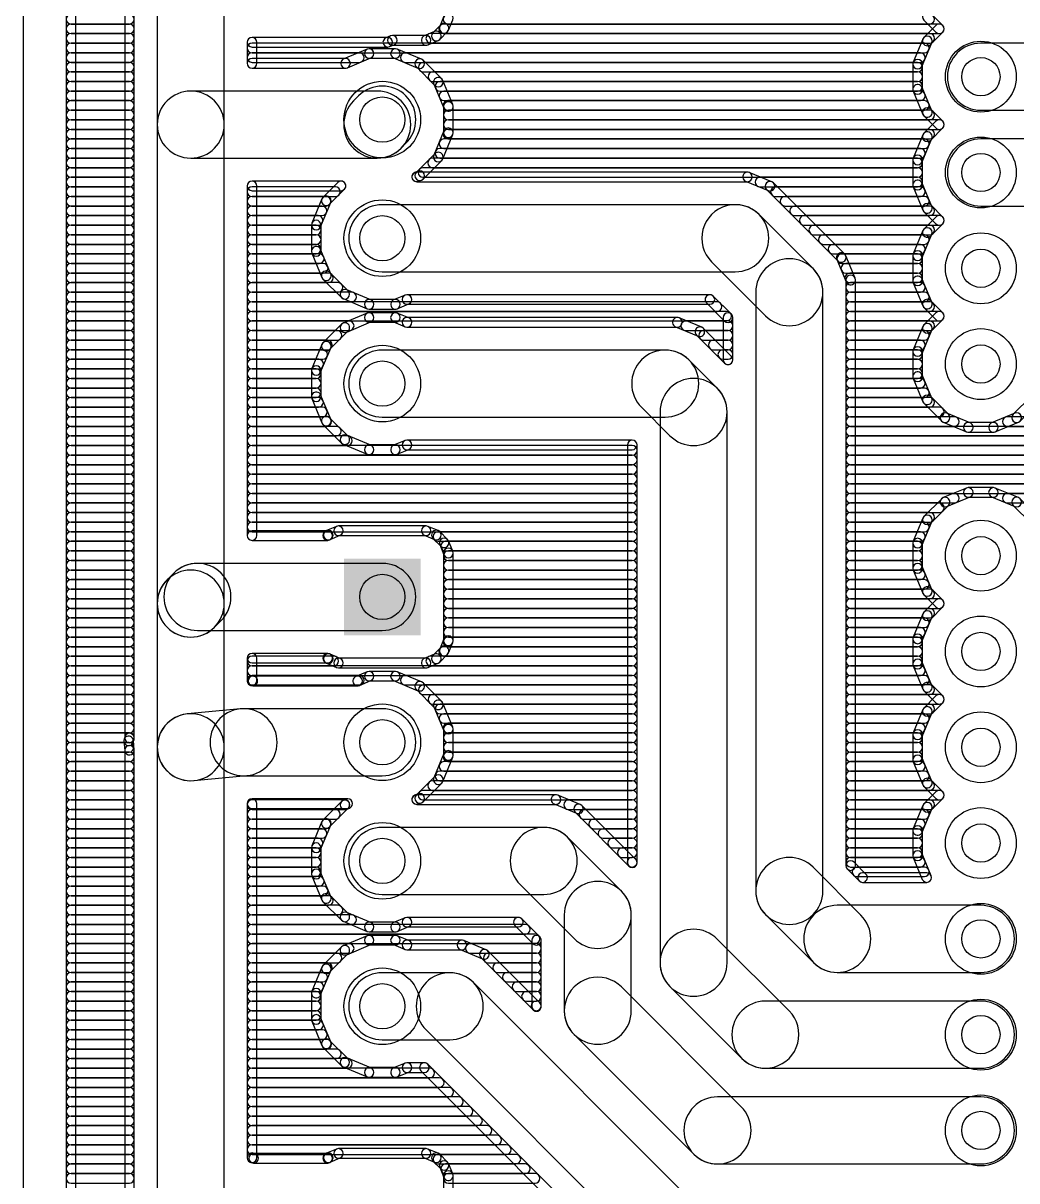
# Model space of a CAD drawing. Extents: x 5 to 83, y -5 to 101.
# Drawn here: x 5.08 to 31.43, y 46.92 to 77.62 of the extents above; entities that cross this region are included whole.
import ezdxf

# ---------------------------------------------------------------- set-up
doc = ezdxf.new("R2010")
doc.units = 0
for name, color, linetype in [('16', 175, 'CONTINUOUS'), ('17', 82, 'CONTINUOUS'), ('20', 30, 'CONTINUOUS'), ('44', 253, 'CONTINUOUS')]:
    doc.layers.add(name, color=color, linetype=linetype)

# ---------------------------------------------------------------- blocks, each defined once
blk = doc.blocks.new('ROUNDP')
blk.add_circle((0, 0), 0.5)
blk = doc.blocks.new('SQUAREP')
blk.add_solid([(-0.5, -0.5), (0.5, -0.5), (-0.5, 0.5), (0.5, 0.5)])

msp = doc.modelspace()

# ---------------------------------------------------------------- linework, layer by layer
at = {"layer": '16'}
for points in [[(6.477, -3.937), (6.477, 99.492, 1), (6.223, 99.492), (6.223, -3.937, 1)], [(7.7724, 94.3034), (7.7724, 58.6646, 1), (8.0264, 58.6646), (8.0264, 94.3034, 1)], [(10.414, 74.93), (10.414, 78.74, 1), (8.636, 78.74), (8.636, 74.93, 1)], [(6.35, 77.597), (7.8994, 77.597, 1), (7.8994, 77.851), (6.35, 77.851, 1)], [(16.3628, 77.4359), (16.4749, 77.7067, 1), (16.2403, 77.8039), (16.1281, 77.5331, 1)], [(16.3446, 77.597), (29.1252, 77.597, 1), (29.1252, 77.851), (16.3446, 77.851, 1)], [(28.969, 77.7006), (29.2894, 77.3802, 1), (29.469, 77.5598), (29.1486, 77.8802, 1)], [(6.35, 77.343), (7.8994, 77.343, 1), (7.8994, 77.597), (6.35, 77.597, 1)], [(15.8161, 77.0479), (16.0869, 77.16, 1), (15.9896, 77.3947), (15.7189, 77.2825, 1)], [(16.1281, 77.1875), (16.3353, 77.3947, 1), (16.1557, 77.5743), (15.9484, 77.3671, 1)], [(16.2309, 77.343), (29.3792, 77.343, 1), (29.3792, 77.597), (16.2309, 77.597, 1)], [(29.2894, 77.5598), (28.969, 77.2394, 1), (29.1486, 77.0598), (29.469, 77.3802, 1)], [(6.35, 77.089), (7.8994, 77.089, 1), (7.8994, 77.343), (6.35, 77.343, 1)], [(6.35, 76.835), (7.8994, 76.835, 1), (7.8994, 77.089), (6.35, 77.089, 1)], [(11.2776, 76.5556), (11.2776, 77.1144, 1), (11.0236, 77.1144), (11.0236, 76.5556, 1)], [(11.1506, 76.9874), (14.7506, 76.9874, 1), (14.7506, 77.2414), (11.1506, 77.2414, 1)], [(11.1506, 76.835), (28.9811, 76.835, 1), (28.9811, 77.089), (11.1506, 77.089, 1)], [(14.7992, 76.9971), (14.9218, 77.0479, 1), (14.8246, 77.2825), (14.7019, 77.2317, 1)], [(14.8732, 77.0382), (15.7675, 77.0382, 1), (15.7675, 77.2922), (14.8732, 77.2922, 1)], [(15.8902, 77.089), (29.1252, 77.089, 1), (29.1252, 77.343), (15.8902, 77.343, 1)], [(28.9415, 77.1982), (28.6863, 76.5821, 1), (28.9209, 76.4849), (29.1761, 77.101, 1)], [(30.48, 75.311), (40.005, 75.311, 1), (40.005, 77.089), (30.48, 77.089, 1)], [(6.35, 76.581), (7.8994, 76.581, 1), (7.8994, 76.835), (6.35, 76.835, 1)], [(11.1506, 76.581), (13.9986, 76.581, 1), (13.9986, 76.835), (11.1506, 76.835, 1)], [(14.2078, 76.9321), (13.582, 76.6729, 1), (13.6792, 76.4383), (14.305, 76.6975, 1)], [(14.9536, 76.9418), (14.2564, 76.9418, 1), (14.2564, 76.6878), (14.9536, 76.6878, 1)], [(15.6464, 76.6653), (15.0022, 76.9321, 1), (14.905, 76.6975), (15.5492, 76.4306, 1)], [(15.2114, 76.581), (28.8759, 76.581, 1), (28.8759, 76.835), (15.2114, 76.835, 1)], [(6.35, 76.327), (7.8994, 76.327, 1), (7.8994, 76.581), (6.35, 76.581, 1)], [(13.6306, 76.6826), (11.1506, 76.6826, 1), (11.1506, 76.4286), (13.6306, 76.4286, 1)], [(16.1806, 76.1448), (15.6876, 76.6378, 1), (15.508, 76.4582), (16.001, 75.9652, 1)], [(15.6917, 76.327), (28.8036, 76.327, 1), (28.8036, 76.581), (15.6917, 76.581, 1)], [(28.6766, 76.5335), (28.6766, 75.8665, 1), (28.9306, 75.8665), (28.9306, 76.5335, 1)], [(6.35, 76.073), (7.8994, 76.073, 1), (7.8994, 76.327), (6.35, 76.327, 1)], [(15.9457, 76.073), (28.8036, 76.073, 1), (28.8036, 76.327), (15.9457, 76.327, 1)], [(16.4749, 75.4594), (16.2081, 76.1036, 1), (15.9734, 76.0064), (16.2403, 75.3622, 1)], [(6.35, 75.819), (7.8994, 75.819, 1), (7.8994, 76.073), (6.35, 76.073, 1)], [(13.9764, 75.6908), (13.8442, 75.5586, 1), (15.1014, 74.3014), (15.2336, 74.4336, 1)], [(16.1359, 75.819), (28.8036, 75.819, 1), (28.8036, 76.073), (16.1359, 76.073, 1)], [(28.6863, 75.8179), (28.9415, 75.2018, 1), (29.1761, 75.299), (28.9209, 75.9151, 1)], [(6.35, 75.565), (7.8994, 75.565, 1), (7.8994, 75.819), (6.35, 75.819, 1)], [(6.35, 75.311), (7.8994, 75.311, 1), (7.8994, 75.565), (6.35, 75.565, 1)], [(10.414, 62.23), (10.414, 74.93, 1), (8.636, 74.93), (8.636, 62.23, 1)], [(14.4728, 75.819), (9.525, 75.819, 1), (9.525, 74.041), (14.4728, 74.041, 1)], [(16.2411, 75.565), (28.8759, 75.565, 1), (28.8759, 75.819), (16.2411, 75.819, 1)], [(16.3463, 75.311), (28.9811, 75.311, 1), (28.9811, 75.565), (16.3463, 75.565, 1)], [(16.4846, 74.7136), (16.4846, 75.4108, 1), (16.2306, 75.4108), (16.2306, 74.7136, 1)], [(6.35, 75.057), (7.8994, 75.057, 1), (7.8994, 75.311), (6.35, 75.311, 1)], [(16.3576, 75.057), (29.1252, 75.057, 1), (29.1252, 75.311), (16.3576, 75.311, 1)], [(28.969, 75.1606), (29.2894, 74.8402, 1), (29.469, 75.0198), (29.1486, 75.3402, 1)], [(6.35, 74.803), (7.8994, 74.803, 1), (7.8994, 75.057), (6.35, 75.057, 1)], [(16.3576, 74.803), (29.3792, 74.803, 1), (29.3792, 75.057), (16.3576, 75.057, 1)], [(29.2894, 75.0198), (28.969, 74.6994, 1), (29.1486, 74.5198), (29.469, 74.8402, 1)], [(6.35, 74.549), (7.8994, 74.549, 1), (7.8994, 74.803), (6.35, 74.803, 1)], [(16.2081, 74.0208), (16.4749, 74.665, 1), (16.2403, 74.7622), (15.9734, 74.118, 1)], [(16.342, 74.549), (29.1252, 74.549, 1), (29.1252, 74.803), (16.342, 74.803, 1)], [(28.9415, 74.6582), (28.6863, 74.0421, 1), (28.9209, 73.9449), (29.1761, 74.561, 1)], [(6.35, 74.295), (7.8994, 74.295, 1), (7.8994, 74.549), (6.35, 74.549, 1)], [(6.35, 74.041), (7.8994, 74.041, 1), (7.8994, 74.295), (6.35, 74.295, 1)], [(16.1316, 74.041), (28.8759, 74.041, 1), (28.8759, 74.295), (16.1316, 74.295, 1)], [(16.2368, 74.295), (28.9811, 74.295, 1), (28.9811, 74.549), (16.2368, 74.549, 1)], [(30.48, 72.771), (43.18, 72.771, 1), (43.18, 74.549), (30.48, 74.549, 1)], [(6.35, 73.787), (7.8994, 73.787, 1), (7.8994, 74.041), (6.35, 74.041, 1)], [(15.6876, 73.4866), (16.1806, 73.9796, 1), (16.001, 74.1592), (15.508, 73.6662, 1)], [(15.9354, 73.787), (28.8036, 73.787, 1), (28.8036, 74.041), (15.9354, 74.041, 1)], [(28.6766, 73.9935), (28.6766, 73.3265, 1), (28.9306, 73.3265), (28.9306, 73.9935, 1)], [(6.35, 73.533), (7.8994, 73.533, 1), (7.8994, 73.787), (6.35, 73.787, 1)], [(15.5666, 73.4261), (15.6464, 73.4591, 1), (15.5492, 73.6937), (15.4694, 73.6607, 1)], [(15.6814, 73.533), (28.8036, 73.533, 1), (28.8036, 73.787), (15.6814, 73.787, 1)], [(6.35, 73.279), (7.8994, 73.279, 1), (7.8994, 73.533), (6.35, 73.533, 1)], [(11.2776, 64.0334), (11.2776, 73.3044, 1), (11.0236, 73.3044), (11.0236, 64.0334, 1)], [(11.1506, 73.1774), (13.5131, 73.1774, 1), (13.5131, 73.4314), (11.1506, 73.4314, 1)], [(13.4233, 73.3942), (13.0294, 73.0004, 1), (13.209, 72.8208), (13.6029, 73.2146, 1)], [(24.2905, 73.6704), (15.518, 73.6704, 1), (15.518, 73.4164), (24.2905, 73.4164, 1)], [(24.9366, 73.4132), (24.3392, 73.6607, 1), (24.2419, 73.4261), (24.8394, 73.1786, 1)], [(24.6223, 73.279), (28.8036, 73.279, 1), (28.8036, 73.533), (24.6223, 73.533, 1)], [(26.8679, 71.4956), (24.9778, 73.3857, 1), (24.7982, 73.2061), (26.6883, 71.316, 1)], [(28.6863, 73.2779), (28.9415, 72.6618, 1), (29.1761, 72.759), (28.9209, 73.3751, 1)], [(6.35, 73.025), (7.8994, 73.025, 1), (7.8994, 73.279), (6.35, 73.279, 1)], [(11.1506, 73.025), (13.3607, 73.025, 1), (13.3607, 73.279), (11.1506, 73.279, 1)], [(25.0319, 73.025), (28.8759, 73.025, 1), (28.8759, 73.279), (25.0319, 73.279, 1)], [(6.35, 72.771), (7.8994, 72.771, 1), (7.8994, 73.025), (6.35, 73.025, 1)], [(6.35, 72.517), (7.8994, 72.517, 1), (7.8994, 72.771), (6.35, 72.771, 1)], [(11.1506, 72.771), (13.114, 72.771, 1), (13.114, 73.025), (11.1506, 73.025, 1)], [(11.1506, 72.517), (13.0088, 72.517, 1), (13.0088, 72.771), (11.1506, 72.771, 1)], [(13.0019, 72.9592), (12.7351, 72.315, 1), (12.9697, 72.2178), (13.2365, 72.862, 1)], [(23.9672, 72.8068), (14.605, 72.8068, 1), (14.605, 71.0288), (23.9672, 71.0288, 1)], [(26.0286, 71.1136), (24.5958, 72.5464, 1), (23.3386, 71.2892), (24.7714, 69.8564, 1)], [(25.2859, 72.771), (28.9811, 72.771, 1), (28.9811, 73.025), (25.2859, 73.025, 1)], [(25.5399, 72.517), (29.1252, 72.517, 1), (29.1252, 72.771), (25.5399, 72.771, 1)], [(28.969, 72.6206), (29.2894, 72.3002, 1), (29.469, 72.4798), (29.1486, 72.8002, 1)], [(6.35, 72.263), (7.8994, 72.263, 1), (7.8994, 72.517), (6.35, 72.517, 1)], [(11.1506, 72.263), (12.9036, 72.263, 1), (12.9036, 72.517), (11.1506, 72.517, 1)], [(25.7939, 72.263), (29.3792, 72.263, 1), (29.3792, 72.517), (25.7939, 72.517, 1)], [(29.2894, 72.4798), (28.969, 72.1594, 1), (29.1486, 71.9798), (29.469, 72.3002, 1)], [(6.35, 72.009), (7.8994, 72.009, 1), (7.8994, 72.263), (6.35, 72.263, 1)], [(11.1506, 72.009), (12.8524, 72.009, 1), (12.8524, 72.263), (11.1506, 72.263, 1)], [(12.7254, 72.2664), (12.7254, 71.5692, 1), (12.9794, 71.5692), (12.9794, 72.2664, 1)], [(26.0479, 72.009), (29.1252, 72.009, 1), (29.1252, 72.263), (26.0479, 72.263, 1)], [(28.9415, 72.1182), (28.6863, 71.5021, 1), (28.9209, 71.4049), (29.1761, 72.021, 1)], [(6.35, 71.755), (7.8994, 71.755, 1), (7.8994, 72.009), (6.35, 72.009, 1)], [(11.1506, 71.755), (12.8524, 71.755, 1), (12.8524, 72.009), (11.1506, 72.009, 1)], [(26.3019, 71.755), (28.9811, 71.755, 1), (28.9811, 72.009), (26.3019, 72.009, 1)], [(6.35, 71.501), (7.8994, 71.501, 1), (7.8994, 71.755), (6.35, 71.755, 1)], [(11.1506, 71.501), (12.8524, 71.501, 1), (12.8524, 71.755), (11.1506, 71.755, 1)], [(12.7351, 71.5206), (13.0019, 70.8764, 1), (13.2365, 70.9736), (12.9697, 71.6178, 1)], [(26.5559, 71.501), (28.8759, 71.501, 1), (28.8759, 71.755), (26.5559, 71.755, 1)], [(27.1429, 70.857), (26.8954, 71.4544, 1), (26.6608, 71.3572), (26.9083, 70.7597, 1)], [(28.6766, 71.4535), (28.6766, 70.7865, 1), (28.9306, 70.7865), (28.9306, 71.4535, 1)], [(6.35, 71.247), (7.8994, 71.247, 1), (7.8994, 71.501), (6.35, 71.501, 1)], [(6.35, 70.993), (7.8994, 70.993, 1), (7.8994, 71.247), (6.35, 71.247, 1)], [(11.1506, 71.247), (12.9332, 71.247, 1), (12.9332, 71.501), (11.1506, 71.501, 1)], [(11.1506, 70.993), (13.0385, 70.993, 1), (13.0385, 71.247), (11.1506, 71.247, 1)], [(26.289, 54.61), (26.289, 70.485, 1), (24.511, 70.485), (24.511, 54.61, 1)], [(26.7913, 71.247), (28.8036, 71.247, 1), (28.8036, 71.501), (26.7913, 71.501, 1)], [(26.8965, 70.993), (28.8036, 70.993, 1), (28.8036, 71.247), (26.8965, 71.247, 1)], [(6.35, 70.739), (7.8994, 70.739, 1), (7.8994, 70.993), (6.35, 70.993, 1)], [(11.1506, 70.739), (13.1782, 70.739, 1), (13.1782, 70.993), (11.1506, 70.993, 1)], [(13.0294, 70.8352), (13.5224, 70.3422, 1), (13.702, 70.5218), (13.209, 71.0148, 1)], [(27.0017, 70.739), (28.8036, 70.739, 1), (28.8036, 70.993), (27.0017, 70.993, 1)], [(27.1526, 55.2833), (27.1526, 70.8084, 1), (26.8986, 70.8084), (26.8986, 55.2833, 1)], [(28.6863, 70.7379), (28.9415, 70.1218, 1), (29.1761, 70.219), (28.9209, 70.8351, 1)], [(6.35, 70.485), (7.8994, 70.485, 1), (7.8994, 70.739), (6.35, 70.739, 1)], [(11.1506, 70.485), (13.4322, 70.485, 1), (13.4322, 70.739), (11.1506, 70.739, 1)], [(27.0256, 70.485), (28.8759, 70.485, 1), (28.8759, 70.739), (27.0256, 70.739, 1)], [(6.35, 70.231), (7.8994, 70.231, 1), (7.8994, 70.485), (6.35, 70.485, 1)], [(11.1506, 70.231), (13.7909, 70.231, 1), (13.7909, 70.485), (11.1506, 70.485, 1)], [(13.5636, 70.3147), (14.2078, 70.0479, 1), (14.305, 70.2825), (13.6608, 70.5493, 1)], [(15.0022, 70.0479), (15.3088, 70.1749, 1), (15.2116, 70.4095), (14.905, 70.2825, 1)], [(15.2602, 70.1652), (23.2939, 70.1652, 1), (23.2939, 70.4192), (15.2602, 70.4192, 1)], [(23.204, 70.2024), (23.6846, 69.7218, 1), (23.8642, 69.9015), (23.3837, 70.382, 1)], [(27.0256, 70.231), (28.9811, 70.231, 1), (28.9811, 70.485), (27.0256, 70.485, 1)], [(28.969, 70.0806), (29.2894, 69.7602, 1), (29.469, 69.9398), (29.1486, 70.2602, 1)], [(6.35, 69.977), (7.8994, 69.977, 1), (7.8994, 70.231), (6.35, 70.231, 1)], [(11.1506, 69.977), (23.4821, 69.977, 1), (23.4821, 70.231), (11.1506, 70.231, 1)], [(14.2564, 70.0382), (14.9536, 70.0382, 1), (14.9536, 70.2922), (14.2564, 70.2922, 1)], [(27.0256, 69.977), (29.1252, 69.977, 1), (29.1252, 70.231), (27.0256, 70.231, 1)], [(6.35, 69.723), (7.8994, 69.723, 1), (7.8994, 69.977), (6.35, 69.977, 1)], [(6.35, 69.469), (7.8994, 69.469, 1), (7.8994, 69.723), (6.35, 69.723, 1)], [(11.1506, 69.723), (23.7361, 69.723, 1), (23.7361, 69.977), (11.1506, 69.977, 1)], [(11.1506, 69.469), (13.7282, 69.469, 1), (13.7282, 69.723), (11.1506, 69.723, 1)], [(14.2078, 69.9321), (13.5636, 69.6653, 1), (13.6608, 69.4306), (14.305, 69.6975, 1)], [(14.9536, 69.9418), (14.2564, 69.9418, 1), (14.2564, 69.6878), (14.9536, 69.6878, 1)], [(15.3088, 69.8051), (15.0022, 69.9321, 1), (14.905, 69.6975), (15.2116, 69.5705, 1)], [(22.4312, 69.8148), (15.2602, 69.8148, 1), (15.2602, 69.5608), (22.4312, 69.5608, 1)], [(23.0772, 69.5576), (22.4798, 69.8051, 1), (22.3825, 69.5705), (22.98, 69.323, 1)], [(22.6528, 69.469), (23.7744, 69.469, 1), (23.7744, 69.723), (22.6528, 69.723, 1)], [(23.6474, 69.8117), (23.6474, 68.6945, 1), (23.9014, 68.6945), (23.9014, 69.8117, 1)], [(27.0256, 69.723), (29.3792, 69.723, 1), (29.3792, 69.977), (27.0256, 69.977, 1)], [(27.0256, 69.469), (29.1252, 69.469, 1), (29.1252, 69.723), (27.0256, 69.723, 1)], [(29.2894, 69.9398), (28.969, 69.6194, 1), (29.1486, 69.4398), (29.469, 69.7602, 1)], [(6.35, 69.215), (7.8994, 69.215, 1), (7.8994, 69.469), (6.35, 69.469, 1)], [(11.1506, 69.215), (13.4063, 69.215, 1), (13.4063, 69.469), (11.1506, 69.469, 1)], [(13.5224, 69.6378), (13.0294, 69.1448, 1), (13.209, 68.9652), (13.702, 69.4582, 1)], [(23.8642, 68.7843), (23.1184, 69.5301, 1), (22.9388, 69.3505), (23.6846, 68.6047, 1)], [(23.1269, 69.215), (23.7744, 69.215, 1), (23.7744, 69.469), (23.1269, 69.469, 1)], [(27.0256, 69.215), (28.9811, 69.215, 1), (28.9811, 69.469), (27.0256, 69.469, 1)], [(28.9415, 69.5782), (28.6863, 68.9621, 1), (28.9209, 68.8649), (29.1761, 69.481, 1)], [(6.35, 68.961), (7.8994, 68.961, 1), (7.8994, 69.215), (6.35, 69.215, 1)], [(11.1506, 68.961), (13.1523, 68.961, 1), (13.1523, 69.215), (11.1506, 69.215, 1)], [(13.0019, 69.1036), (12.7351, 68.4594, 1), (12.9697, 68.3622), (13.2365, 69.0064, 1)], [(23.3809, 68.961), (23.7744, 68.961, 1), (23.7744, 69.215), (23.3809, 69.215, 1)], [(27.0256, 68.961), (28.8759, 68.961, 1), (28.8759, 69.215), (27.0256, 69.215, 1)], [(6.35, 68.707), (7.8994, 68.707, 1), (7.8994, 68.961), (6.35, 68.961, 1)], [(11.1506, 68.707), (13.0277, 68.707, 1), (13.0277, 68.961), (11.1506, 68.961, 1)], [(14.605, 67.1732), (22.1078, 67.1732, 1), (22.1078, 68.9512), (14.605, 68.9512, 1)], [(21.4792, 67.4336), (22.2314, 66.6814, 1), (23.4886, 67.9386), (22.7364, 68.6908, 1)], [(23.6349, 68.707), (23.7744, 68.707, 1), (23.7744, 68.961), (23.6349, 68.961, 1)], [(27.0256, 68.707), (28.8036, 68.707, 1), (28.8036, 68.961), (27.0256, 68.961, 1)], [(28.6766, 68.9135), (28.6766, 68.2465, 1), (28.9306, 68.2465), (28.9306, 68.9135, 1)], [(6.35, 68.453), (7.8994, 68.453, 1), (7.8994, 68.707), (6.35, 68.707, 1)], [(6.35, 68.199), (7.8994, 68.199, 1), (7.8994, 68.453), (6.35, 68.453, 1)], [(11.1506, 68.453), (12.9225, 68.453, 1), (12.9225, 68.707), (11.1506, 68.707, 1)], [(11.1506, 68.199), (12.8524, 68.199, 1), (12.8524, 68.453), (11.1506, 68.453, 1)], [(12.7254, 68.4108), (12.7254, 67.7136, 1), (12.9794, 67.7136), (12.9794, 68.4108, 1)], [(27.0256, 68.453), (28.8036, 68.453, 1), (28.8036, 68.707), (27.0256, 68.707, 1)], [(27.0256, 68.199), (28.8036, 68.199, 1), (28.8036, 68.453), (27.0256, 68.453, 1)], [(6.35, 67.945), (7.8994, 67.945, 1), (7.8994, 68.199), (6.35, 68.199, 1)], [(11.1506, 67.945), (12.8524, 67.945, 1), (12.8524, 68.199), (11.1506, 68.199, 1)], [(21.971, 67.31), (21.971, 52.705, 1), (23.749, 52.705), (23.749, 67.31, 1)], [(27.0256, 67.945), (28.8759, 67.945, 1), (28.8759, 68.199), (27.0256, 68.199, 1)], [(28.6863, 68.1979), (28.9415, 67.5818, 1), (29.1761, 67.679), (28.9209, 68.2951, 1)], [(6.35, 67.691), (7.8994, 67.691, 1), (7.8994, 67.945), (6.35, 67.945, 1)], [(11.1506, 67.691), (12.8524, 67.691, 1), (12.8524, 67.945), (11.1506, 67.945, 1)], [(12.7351, 67.665), (13.0019, 67.0208, 1), (13.2365, 67.118), (12.9697, 67.7622, 1)], [(27.0256, 67.691), (28.9811, 67.691, 1), (28.9811, 67.945), (27.0256, 67.945, 1)], [(6.35, 67.437), (7.8994, 67.437, 1), (7.8994, 67.691), (6.35, 67.691, 1)], [(11.1506, 67.437), (12.9144, 67.437, 1), (12.9144, 67.691), (11.1506, 67.691, 1)], [(27.0256, 67.437), (29.1252, 67.437, 1), (29.1252, 67.691), (27.0256, 67.691, 1)], [(28.969, 67.5406), (29.4406, 67.069, 1), (29.6202, 67.2486), (29.1486, 67.7202, 1)], [(31.5194, 67.069), (31.991, 67.5406, 1), (31.8114, 67.7202), (31.3398, 67.2486, 1)], [(6.35, 67.183), (7.8994, 67.183, 1), (7.8994, 67.437), (6.35, 67.437, 1)], [(11.1506, 67.183), (13.0196, 67.183, 1), (13.0196, 67.437), (11.1506, 67.437, 1)], [(27.0256, 67.183), (29.3792, 67.183, 1), (29.3792, 67.437), (27.0256, 67.437, 1)], [(29.4818, 67.0415), (30.0979, 66.7863, 1), (30.1951, 67.0209), (29.579, 67.2761, 1)], [(30.8621, 66.7863), (31.4782, 67.0415, 1), (31.381, 67.2761), (30.7649, 67.0209, 1)], [(6.35, 66.929), (7.8994, 66.929, 1), (7.8994, 67.183), (6.35, 67.183, 1)], [(6.35, 66.675), (7.8994, 66.675, 1), (7.8994, 66.929), (6.35, 66.929, 1)], [(11.1506, 66.929), (13.1326, 66.929, 1), (13.1326, 67.183), (11.1506, 67.183, 1)], [(11.1506, 66.675), (13.3866, 66.675, 1), (13.3866, 66.929), (11.1506, 66.929, 1)], [(13.0294, 66.9796), (13.5224, 66.4866, 1), (13.702, 66.6662), (13.209, 67.1592, 1)], [(27.0256, 66.929), (29.7786, 66.929, 1), (29.7786, 67.183), (27.0256, 67.183, 1)], [(27.0256, 66.675), (43.0844, 66.675, 1), (43.0844, 66.929), (27.0256, 66.929, 1)], [(30.1465, 66.7766), (30.8135, 66.7766, 1), (30.8135, 67.0306), (30.1465, 67.0306, 1)], [(31.1814, 66.929), (43.1525, 66.929, 1), (43.1525, 67.183), (31.1814, 67.183, 1)], [(6.35, 66.421), (7.8994, 66.421, 1), (7.8994, 66.675), (6.35, 66.675, 1)], [(11.1506, 66.421), (13.6808, 66.421, 1), (13.6808, 66.675), (11.1506, 66.675, 1)], [(13.5636, 66.4591), (14.2078, 66.1923, 1), (14.305, 66.4269), (13.6608, 66.6937, 1)], [(27.0256, 66.421), (43.0164, 66.421, 1), (43.0164, 66.675), (27.0256, 66.675, 1)], [(6.35, 66.167), (7.8994, 66.167, 1), (7.8994, 66.421), (6.35, 66.421, 1)], [(11.1506, 66.167), (21.2344, 66.167, 1), (21.2344, 66.421), (11.1506, 66.421, 1)], [(14.2564, 66.1826), (14.9536, 66.1826, 1), (14.9536, 66.4366), (14.2564, 66.4366, 1)], [(15.0022, 66.1923), (15.3088, 66.3193, 1), (15.2116, 66.5539), (14.905, 66.4269, 1)], [(15.2602, 66.3096), (21.2344, 66.3096, 1), (21.2344, 66.5636), (15.2602, 66.5636, 1)], [(21.1074, 66.4366), (21.1074, 55.3595, 1), (21.3614, 55.3595), (21.3614, 66.4366, 1)], [(27.0256, 66.167), (42.977, 66.167, 1), (42.977, 66.421), (27.0256, 66.421, 1)], [(6.35, 65.913), (7.8994, 65.913, 1), (7.8994, 66.167), (6.35, 66.167, 1)], [(11.1506, 65.913), (21.2344, 65.913, 1), (21.2344, 66.167), (11.1506, 66.167, 1)], [(27.0256, 65.913), (42.977, 65.913, 1), (42.977, 66.167), (27.0256, 66.167, 1)], [(6.35, 65.659), (7.8994, 65.659, 1), (7.8994, 65.913), (6.35, 65.913, 1)], [(11.1506, 65.659), (21.2344, 65.659, 1), (21.2344, 65.913), (11.1506, 65.913, 1)], [(27.0256, 65.659), (42.977, 65.659, 1), (42.977, 65.913), (27.0256, 65.913, 1)], [(6.35, 65.405), (7.8994, 65.405, 1), (7.8994, 65.659), (6.35, 65.659, 1)], [(6.35, 65.151), (7.8994, 65.151, 1), (7.8994, 65.405), (6.35, 65.405, 1)], [(11.1506, 65.405), (21.2344, 65.405, 1), (21.2344, 65.659), (11.1506, 65.659, 1)], [(11.1506, 65.151), (21.2344, 65.151, 1), (21.2344, 65.405), (11.1506, 65.405, 1)], [(27.0256, 65.405), (43.0164, 65.405, 1), (43.0164, 65.659), (27.0256, 65.659, 1)], [(27.0256, 65.151), (43.0844, 65.151, 1), (43.0844, 65.405), (27.0256, 65.405, 1)], [(6.35, 64.897), (7.8994, 64.897, 1), (7.8994, 65.151), (6.35, 65.151, 1)], [(11.1506, 64.897), (21.2344, 64.897, 1), (21.2344, 65.151), (11.1506, 65.151, 1)], [(27.0256, 64.897), (29.7786, 64.897, 1), (29.7786, 65.151), (27.0256, 65.151, 1)], [(30.0979, 65.2937), (29.4818, 65.0385, 1), (29.579, 64.8038), (30.1951, 65.0591, 1)], [(30.8135, 65.3034), (30.1465, 65.3034, 1), (30.1465, 65.0494), (30.8135, 65.0494, 1)], [(31.4782, 65.0385), (30.8621, 65.2937, 1), (30.7649, 65.0591), (31.381, 64.8038, 1)], [(31.1814, 64.897), (43.1525, 64.897, 1), (43.1525, 65.151), (31.1814, 65.151, 1)], [(6.35, 64.643), (7.8994, 64.643, 1), (7.8994, 64.897), (6.35, 64.897, 1)], [(11.1506, 64.643), (21.2344, 64.643, 1), (21.2344, 64.897), (11.1506, 64.897, 1)], [(27.0256, 64.643), (29.3792, 64.643, 1), (29.3792, 64.897), (27.0256, 64.897, 1)], [(29.4406, 65.011), (28.969, 64.5394, 1), (29.1486, 64.3598), (29.6202, 64.8314, 1)], [(31.991, 64.5394), (31.5194, 65.011, 1), (31.3398, 64.8314), (31.8114, 64.3598, 1)], [(6.35, 64.389), (7.8994, 64.389, 1), (7.8994, 64.643), (6.35, 64.643, 1)], [(11.1506, 64.389), (21.2344, 64.389, 1), (21.2344, 64.643), (11.1506, 64.643, 1)], [(27.0256, 64.389), (29.1252, 64.389, 1), (29.1252, 64.643), (27.0256, 64.643, 1)], [(28.9415, 64.4982), (28.6863, 63.8821, 1), (28.9209, 63.7849), (29.1761, 64.401, 1)], [(6.35, 64.135), (7.8994, 64.135, 1), (7.8994, 64.389), (6.35, 64.389, 1)], [(11.1506, 64.135), (21.2344, 64.135, 1), (21.2344, 64.389), (11.1506, 64.389, 1)], [(13.1569, 64.1604), (11.1506, 64.1604, 1), (11.1506, 63.9064), (13.1569, 63.9064, 1)], [(13.0819, 64.1381), (13.0671, 64.1232, 1), (13.2467, 63.9436), (13.2615, 63.9585, 1)], [(13.3939, 64.2777), (13.1231, 64.1656, 1), (13.2203, 63.9309), (13.4911, 64.0431, 1)], [(15.7675, 64.2874), (13.4425, 64.2874, 1), (13.4425, 64.0334), (15.7675, 64.0334, 1)], [(16.0869, 64.1656), (15.8161, 64.2777, 1), (15.7189, 64.0431), (15.9896, 63.9309, 1)], [(16.3353, 63.9309), (16.1281, 64.1381, 1), (15.9484, 63.9585), (16.1557, 63.7512, 1)], [(27.0256, 64.135), (28.9811, 64.135, 1), (28.9811, 64.389), (27.0256, 64.389, 1)], [(6.35, 63.881), (7.8994, 63.881, 1), (7.8994, 64.135), (6.35, 64.135, 1)], [(6.35, 63.627), (7.8994, 63.627, 1), (7.8994, 63.881), (6.35, 63.881, 1)], [(16.0785, 63.881), (21.2344, 63.881, 1), (21.2344, 64.135), (16.0785, 64.135, 1)], [(16.4749, 63.6189), (16.3628, 63.8897, 1), (16.1281, 63.7924), (16.2403, 63.5217, 1)], [(16.2815, 63.627), (21.2344, 63.627, 1), (21.2344, 63.881), (16.2815, 63.881, 1)], [(27.0256, 63.881), (28.8759, 63.881, 1), (28.8759, 64.135), (27.0256, 64.135, 1)], [(27.0256, 63.627), (28.8036, 63.627, 1), (28.8036, 63.881), (27.0256, 63.881, 1)], [(28.6766, 63.8335), (28.6766, 63.1665, 1), (28.9306, 63.1665), (28.9306, 63.8335, 1)], [(6.35, 63.373), (7.8994, 63.373, 1), (7.8994, 63.627), (6.35, 63.627, 1)], [(16.4846, 61.2453), (16.4846, 63.5703, 1), (16.2306, 63.5703), (16.2306, 61.2453, 1)], [(16.3576, 63.373), (21.2344, 63.373, 1), (21.2344, 63.627), (16.3576, 63.627, 1)], [(27.0256, 63.373), (28.8036, 63.373, 1), (28.8036, 63.627), (27.0256, 63.627, 1)], [(6.35, 63.119), (7.8994, 63.119, 1), (7.8994, 63.373), (6.35, 63.373, 1)], [(9.0742, 63.0364), (8.8964, 62.8586, 1), (10.1536, 61.6014), (10.3314, 61.7792, 1)], [(14.605, 63.2968), (9.7028, 63.2968, 1), (9.7028, 61.5188), (14.605, 61.5188, 1)], [(16.3576, 63.119), (21.2344, 63.119, 1), (21.2344, 63.373), (16.3576, 63.373, 1)], [(27.0256, 63.119), (28.8036, 63.119, 1), (28.8036, 63.373), (27.0256, 63.373, 1)], [(28.6863, 63.1179), (28.9415, 62.5018, 1), (29.1761, 62.599), (28.9209, 63.2151, 1)], [(6.35, 62.865), (7.8994, 62.865, 1), (7.8994, 63.119), (6.35, 63.119, 1)], [(10.414, 58.42), (10.414, 62.23, 1), (8.636, 62.23), (8.636, 58.42, 1)], [(16.3576, 62.865), (21.2344, 62.865, 1), (21.2344, 63.119), (16.3576, 63.119, 1)], [(27.0256, 62.865), (28.8759, 62.865, 1), (28.8759, 63.119), (27.0256, 63.119, 1)], [(6.35, 62.611), (7.8994, 62.611, 1), (7.8994, 62.865), (6.35, 62.865, 1)], [(16.3576, 62.611), (21.2344, 62.611, 1), (21.2344, 62.865), (16.3576, 62.865, 1)], [(27.0256, 62.611), (28.9811, 62.611, 1), (28.9811, 62.865), (27.0256, 62.865, 1)], [(28.969, 62.4606), (29.2894, 62.1402, 1), (29.469, 62.3198), (29.1486, 62.6402, 1)], [(6.35, 62.357), (7.8994, 62.357, 1), (7.8994, 62.611), (6.35, 62.611, 1)], [(6.35, 62.103), (7.8994, 62.103, 1), (7.8994, 62.357), (6.35, 62.357, 1)], [(16.3576, 62.357), (21.2344, 62.357, 1), (21.2344, 62.611), (16.3576, 62.611, 1)], [(16.3576, 62.103), (21.2344, 62.103, 1), (21.2344, 62.357), (16.3576, 62.357, 1)], [(27.0256, 62.357), (29.1252, 62.357, 1), (29.1252, 62.611), (27.0256, 62.611, 1)], [(27.0256, 62.103), (29.3792, 62.103, 1), (29.3792, 62.357), (27.0256, 62.357, 1)], [(29.2894, 62.3198), (28.969, 61.9994, 1), (29.1486, 61.8198), (29.469, 62.1402, 1)], [(6.35, 61.849), (7.8994, 61.849, 1), (7.8994, 62.103), (6.35, 62.103, 1)], [(16.3576, 61.849), (21.2344, 61.849, 1), (21.2344, 62.103), (16.3576, 62.103, 1)], [(27.0256, 61.849), (29.1252, 61.849, 1), (29.1252, 62.103), (27.0256, 62.103, 1)], [(28.9415, 61.9582), (28.6863, 61.3421, 1), (28.9209, 61.2449), (29.1761, 61.861, 1)], [(6.35, 61.595), (7.8994, 61.595, 1), (7.8994, 61.849), (6.35, 61.849, 1)], [(16.3576, 61.595), (21.2344, 61.595, 1), (21.2344, 61.849), (16.3576, 61.849, 1)], [(27.0256, 61.595), (28.9811, 61.595, 1), (28.9811, 61.849), (27.0256, 61.849, 1)], [(6.35, 61.341), (7.8994, 61.341, 1), (7.8994, 61.595), (6.35, 61.595, 1)], [(16.3576, 61.341), (21.2344, 61.341, 1), (21.2344, 61.595), (16.3576, 61.595, 1)], [(27.0256, 61.341), (28.8759, 61.341, 1), (28.8759, 61.595), (27.0256, 61.595, 1)], [(28.6766, 61.2935), (28.6766, 60.6265, 1), (28.9306, 60.6265), (28.9306, 61.2935, 1)], [(6.35, 61.087), (7.8994, 61.087, 1), (7.8994, 61.341), (6.35, 61.341, 1)], [(6.35, 60.833), (7.8994, 60.833, 1), (7.8994, 61.087), (6.35, 61.087, 1)], [(16.1281, 60.6775), (16.3353, 60.8847, 1), (16.1557, 61.0643), (15.9484, 60.8571, 1)], [(16.2309, 60.833), (21.2344, 60.833, 1), (21.2344, 61.087), (16.2309, 61.087, 1)], [(16.3628, 60.9259), (16.4749, 61.1967, 1), (16.2403, 61.2939), (16.1281, 61.0231, 1)], [(16.3446, 61.087), (21.2344, 61.087, 1), (21.2344, 61.341), (16.3446, 61.341, 1)], [(27.0256, 61.087), (28.8036, 61.087, 1), (28.8036, 61.341), (27.0256, 61.341, 1)], [(27.0256, 60.833), (28.8036, 60.833, 1), (28.8036, 61.087), (27.0256, 61.087, 1)], [(6.35, 60.579), (7.8994, 60.579, 1), (7.8994, 60.833), (6.35, 60.833, 1)], [(11.2776, 60.1843), (11.2776, 60.7822, 1), (11.0236, 60.7822), (11.0236, 60.1843, 1)], [(11.1506, 60.6552), (13.1569, 60.6552, 1), (13.1569, 60.9092), (11.1506, 60.9092, 1)], [(11.1506, 60.579), (13.3198, 60.579, 1), (13.3198, 60.833), (11.1506, 60.833, 1)], [(13.0671, 60.6924), (13.0819, 60.6775, 1), (13.2615, 60.8571), (13.2467, 60.872, 1)], [(13.1231, 60.65), (13.3939, 60.5379, 1), (13.4911, 60.7725), (13.2203, 60.8847, 1)], [(13.4425, 60.5282), (15.7675, 60.5282, 1), (15.7675, 60.7822), (13.4425, 60.7822, 1)], [(15.8161, 60.5379), (16.0869, 60.65, 1), (15.9896, 60.8847), (15.7189, 60.7725, 1)], [(15.8902, 60.579), (21.2344, 60.579, 1), (21.2344, 60.833), (15.8902, 60.833, 1)], [(27.0256, 60.579), (28.8036, 60.579, 1), (28.8036, 60.833), (27.0256, 60.833, 1)], [(6.35, 60.325), (7.8994, 60.325, 1), (7.8994, 60.579), (6.35, 60.579, 1)], [(11.1506, 60.325), (21.2344, 60.325, 1), (21.2344, 60.579), (11.1506, 60.579, 1)], [(27.0256, 60.325), (28.8759, 60.325, 1), (28.8759, 60.579), (27.0256, 60.579, 1)], [(28.6863, 60.5779), (28.9415, 59.9618, 1), (29.1761, 60.059), (28.9209, 60.6751, 1)], [(6.35, 60.071), (7.8994, 60.071, 1), (7.8994, 60.325), (6.35, 60.325, 1)], [(11.1506, 60.071), (13.9986, 60.071, 1), (13.9986, 60.325), (11.1506, 60.325, 1)], [(11.2092, 60.2992), (11.188, 60.3057, 1), (11.1132, 60.0629), (11.1344, 60.0564, 1)], [(13.9498, 60.3048), (11.1718, 60.3048, 1), (11.1718, 60.0508), (13.9498, 60.0508, 1)], [(14.2078, 60.4221), (13.9012, 60.2951, 1), (13.9984, 60.0605), (14.305, 60.1875, 1)], [(14.9536, 60.4318), (14.2564, 60.4318, 1), (14.2564, 60.1778), (14.9536, 60.1778, 1)], [(15.6464, 60.1553), (15.0022, 60.4221, 1), (14.905, 60.1875), (15.5492, 59.9206, 1)], [(15.2114, 60.071), (21.2344, 60.071, 1), (21.2344, 60.325), (15.2114, 60.325, 1)], [(16.1806, 59.6348), (15.6876, 60.1278, 1), (15.508, 59.9482), (16.001, 59.4552, 1)], [(27.0256, 60.071), (28.9811, 60.071, 1), (28.9811, 60.325), (27.0256, 60.325, 1)], [(6.35, 59.817), (7.8994, 59.817, 1), (7.8994, 60.071), (6.35, 60.071, 1)], [(15.6917, 59.817), (21.2344, 59.817, 1), (21.2344, 60.071), (15.6917, 60.071, 1)], [(27.0256, 59.817), (29.1252, 59.817, 1), (29.1252, 60.071), (27.0256, 60.071, 1)], [(28.969, 59.9206), (29.2894, 59.6002, 1), (29.469, 59.7798), (29.1486, 60.1002, 1)], [(6.35, 59.563), (7.8994, 59.563, 1), (7.8994, 59.817), (6.35, 59.817, 1)], [(6.35, 59.309), (7.8994, 59.309, 1), (7.8994, 59.563), (6.35, 59.563, 1)], [(15.9457, 59.563), (21.2344, 59.563, 1), (21.2344, 59.817), (15.9457, 59.817, 1)], [(16.4749, 58.9494), (16.2081, 59.5936, 1), (15.9734, 59.4964), (16.2403, 58.8522, 1)], [(16.1359, 59.309), (21.2344, 59.309, 1), (21.2344, 59.563), (16.1359, 59.563, 1)], [(27.0256, 59.563), (29.3792, 59.563, 1), (29.3792, 59.817), (27.0256, 59.817, 1)], [(27.0256, 59.309), (29.1252, 59.309, 1), (29.1252, 59.563), (27.0256, 59.563, 1)], [(29.2894, 59.7798), (28.969, 59.4594, 1), (29.1486, 59.2798), (29.469, 59.6002, 1)], [(6.35, 59.055), (7.8994, 59.055, 1), (7.8994, 59.309), (6.35, 59.309, 1)], [(10.8438, 59.4373), (9.4416, 59.3051, 1), (9.6084, 57.5349), (11.0106, 57.6671, 1)], [(10.414, 45.72), (10.414, 58.42, 1), (8.636, 58.42), (8.636, 45.72, 1)], [(14.605, 59.4412), (10.9272, 59.4412, 1), (10.9272, 57.6632), (14.605, 57.6632, 1)], [(16.2411, 59.055), (21.2344, 59.055, 1), (21.2344, 59.309), (16.2411, 59.309, 1)], [(27.0256, 59.055), (28.9811, 59.055, 1), (28.9811, 59.309), (27.0256, 59.309, 1)], [(28.9415, 59.4182), (28.6863, 58.8021, 1), (28.9209, 58.7049), (29.1761, 59.321, 1)], [(6.35, 58.801), (7.8994, 58.801, 1), (7.8994, 59.055), (6.35, 59.055, 1)], [(16.3463, 58.801), (21.2344, 58.801, 1), (21.2344, 59.055), (16.3463, 59.055, 1)], [(16.4846, 58.2036), (16.4846, 58.9008, 1), (16.2306, 58.9008), (16.2306, 58.2036, 1)], [(27.0256, 58.801), (28.8759, 58.801, 1), (28.8759, 59.055), (27.0256, 59.055, 1)], [(6.35, 58.547), (7.8994, 58.547, 1), (7.8994, 58.801), (6.35, 58.801, 1)], [(7.778, 58.702), (7.7548, 58.6267, 1), (7.9976, 58.552), (8.0208, 58.6272, 1)], [(7.7498, 58.5774), (7.773, 58.3316, 1), (8.0258, 58.3554), (8.0027, 58.6013, 1)], [(16.3576, 58.547), (21.2344, 58.547, 1), (21.2344, 58.801), (16.3576, 58.801, 1)], [(27.0256, 58.547), (28.8036, 58.547, 1), (28.8036, 58.801), (27.0256, 58.801, 1)], [(28.6766, 58.7535), (28.6766, 58.0865, 1), (28.9306, 58.0865), (28.9306, 58.7535, 1)], [(6.35, 58.293), (7.8922, 58.293, 1), (7.8922, 58.547), (6.35, 58.547, 1)], [(7.7724, 58.3435), (7.7724, 45.9412, 1), (8.0264, 45.9412), (8.0264, 58.3435, 1)], [(16.2081, 57.5108), (16.4749, 58.155, 1), (16.2403, 58.2522), (15.9734, 57.608, 1)], [(16.3576, 58.293), (21.2344, 58.293, 1), (21.2344, 58.547), (16.3576, 58.547, 1)], [(27.0256, 58.293), (28.8036, 58.293, 1), (28.8036, 58.547), (27.0256, 58.547, 1)], [(6.35, 58.039), (7.8994, 58.039, 1), (7.8994, 58.293), (6.35, 58.293, 1)], [(6.35, 57.785), (7.8994, 57.785, 1), (7.8994, 58.039), (6.35, 58.039, 1)], [(16.2368, 57.785), (21.2344, 57.785, 1), (21.2344, 58.039), (16.2368, 58.039, 1)], [(16.342, 58.039), (21.2344, 58.039, 1), (21.2344, 58.293), (16.342, 58.293, 1)], [(27.0256, 58.039), (28.8036, 58.039, 1), (28.8036, 58.293), (27.0256, 58.293, 1)], [(27.0256, 57.785), (28.8759, 57.785, 1), (28.8759, 58.039), (27.0256, 58.039, 1)], [(28.6863, 58.0379), (28.9415, 57.4218, 1), (29.1761, 57.519), (28.9209, 58.1351, 1)], [(6.35, 57.531), (7.8994, 57.531, 1), (7.8994, 57.785), (6.35, 57.785, 1)], [(16.1316, 57.531), (21.2344, 57.531, 1), (21.2344, 57.785), (16.1316, 57.785, 1)], [(27.0256, 57.531), (28.9811, 57.531, 1), (28.9811, 57.785), (27.0256, 57.785, 1)], [(6.35, 57.277), (7.8994, 57.277, 1), (7.8994, 57.531), (6.35, 57.531, 1)], [(15.6876, 56.9766), (16.1806, 57.4696, 1), (16.001, 57.6492), (15.508, 57.1562, 1)], [(15.9354, 57.277), (21.2344, 57.277, 1), (21.2344, 57.531), (15.9354, 57.531, 1)], [(27.0256, 57.277), (29.1252, 57.277, 1), (29.1252, 57.531), (27.0256, 57.531, 1)], [(28.969, 57.3806), (29.2894, 57.0602, 1), (29.469, 57.2398), (29.1486, 57.5602, 1)], [(6.35, 57.023), (7.8994, 57.023, 1), (7.8994, 57.277), (6.35, 57.277, 1)], [(15.5666, 56.9161), (15.6464, 56.9491, 1), (15.5492, 57.1837), (15.4694, 57.1507, 1)], [(19.2106, 57.1604), (15.518, 57.1604, 1), (15.518, 56.9064), (19.2106, 56.9064, 1)], [(15.6814, 57.023), (21.2344, 57.023, 1), (21.2344, 57.277), (15.6814, 57.277, 1)], [(19.8566, 56.9032), (19.2592, 57.1507, 1), (19.1619, 56.9161), (19.7594, 56.6686, 1)], [(27.0256, 57.023), (29.3792, 57.023, 1), (29.3792, 57.277), (27.0256, 57.277, 1)], [(29.2894, 57.2398), (28.969, 56.9194, 1), (29.1486, 56.7398), (29.469, 57.0602, 1)], [(6.35, 56.769), (7.8994, 56.769, 1), (7.8994, 57.023), (6.35, 57.023, 1)], [(11.2776, 47.5354), (11.2776, 56.9266, 1), (11.0236, 56.9266), (11.0236, 47.5354, 1)], [(11.1506, 56.7996), (13.692, 56.7996, 1), (13.692, 57.0536), (11.1506, 57.0536, 1)], [(11.1506, 56.769), (13.6181, 56.769, 1), (13.6181, 57.023), (11.1506, 57.023, 1)], [(13.5224, 56.9834), (13.0294, 56.4904, 1), (13.209, 56.3108), (13.702, 56.8038, 1)], [(13.6434, 57.0439), (13.5636, 57.0109, 1), (13.6608, 56.7762), (13.7405, 56.8093, 1)], [(19.5423, 56.769), (21.2344, 56.769, 1), (21.2344, 57.023), (19.5423, 57.023, 1)], [(21.3242, 55.4493), (19.8978, 56.8757, 1), (19.7182, 56.6961), (21.1446, 55.2697, 1)], [(27.0256, 56.769), (29.1252, 56.769, 1), (29.1252, 57.023), (27.0256, 57.023, 1)], [(28.9415, 56.8782), (28.6863, 56.2621, 1), (28.9209, 56.1649), (29.1761, 56.781, 1)], [(6.35, 56.515), (7.8994, 56.515, 1), (7.8994, 56.769), (6.35, 56.769, 1)], [(6.35, 56.261), (7.8994, 56.261, 1), (7.8994, 56.515), (6.35, 56.515, 1)], [(11.1506, 56.515), (13.3607, 56.515, 1), (13.3607, 56.769), (11.1506, 56.769, 1)], [(11.1506, 56.261), (13.114, 56.261, 1), (13.114, 56.515), (11.1506, 56.515, 1)], [(13.0019, 56.4492), (12.7351, 55.805, 1), (12.9697, 55.7078), (13.2365, 56.352, 1)], [(19.9519, 56.515), (21.2344, 56.515, 1), (21.2344, 56.769), (19.9519, 56.769, 1)], [(20.2059, 56.261), (21.2344, 56.261, 1), (21.2344, 56.515), (20.2059, 56.515, 1)], [(27.0256, 56.515), (28.9811, 56.515, 1), (28.9811, 56.769), (27.0256, 56.769, 1)], [(27.0256, 56.261), (28.8759, 56.261, 1), (28.8759, 56.515), (27.0256, 56.515, 1)], [(6.35, 56.007), (7.8994, 56.007, 1), (7.8994, 56.261), (6.35, 56.261, 1)], [(11.1506, 56.007), (13.0088, 56.007, 1), (13.0088, 56.261), (11.1506, 56.261, 1)], [(14.605, 54.5188), (18.8872, 54.5188, 1), (18.8872, 56.2968), (14.605, 56.2968, 1)], [(18.2586, 54.7792), (19.6914, 53.3464, 1), (20.9486, 54.6036), (19.5158, 56.0364, 1)], [(20.4599, 56.007), (21.2344, 56.007, 1), (21.2344, 56.261), (20.4599, 56.261, 1)], [(27.0256, 56.007), (28.8036, 56.007, 1), (28.8036, 56.261), (27.0256, 56.261, 1)], [(28.6766, 56.2135), (28.6766, 55.5465, 1), (28.9306, 55.5465), (28.9306, 56.2135, 1)], [(6.35, 55.753), (7.8994, 55.753, 1), (7.8994, 56.007), (6.35, 56.007, 1)], [(11.1506, 55.753), (12.9036, 55.753, 1), (12.9036, 56.007), (11.1506, 56.007, 1)], [(12.7254, 55.7564), (12.7254, 55.0592, 1), (12.9794, 55.0592), (12.9794, 55.7564, 1)], [(20.7139, 55.753), (21.2344, 55.753, 1), (21.2344, 56.007), (20.7139, 56.007, 1)], [(27.0256, 55.753), (28.8036, 55.753, 1), (28.8036, 56.007), (27.0256, 56.007, 1)], [(6.35, 55.499), (7.8994, 55.499, 1), (7.8994, 55.753), (6.35, 55.753, 1)], [(11.1506, 55.499), (12.8524, 55.499, 1), (12.8524, 55.753), (11.1506, 55.753, 1)], [(20.9679, 55.499), (21.2344, 55.499, 1), (21.2344, 55.753), (20.9679, 55.753, 1)], [(27.0256, 55.499), (28.8036, 55.499, 1), (28.8036, 55.753), (27.0256, 55.753, 1)], [(28.6863, 55.4979), (28.9269, 54.917, 1), (29.1616, 55.0142), (28.9209, 55.5951, 1)], [(6.35, 55.245), (7.8994, 55.245, 1), (7.8994, 55.499), (6.35, 55.499, 1)], [(11.1506, 55.245), (12.8524, 55.245, 1), (12.8524, 55.499), (11.1506, 55.499, 1)], [(21.2219, 55.245), (21.2344, 55.245, 1), (21.2344, 55.499), (21.2219, 55.499, 1)], [(27.2986, 53.9686), (26.0286, 55.2386, 1), (24.7714, 53.9814), (26.0414, 52.7114, 1)], [(27.0256, 55.245), (28.8759, 55.245, 1), (28.8759, 55.499), (27.0256, 55.499, 1)], [(27.4331, 55.0554), (27.1154, 55.3731, 1), (26.9358, 55.1935), (27.2535, 54.8758, 1)], [(6.35, 54.991), (7.8994, 54.991, 1), (7.8994, 55.245), (6.35, 55.245, 1)], [(6.35, 54.737), (7.8994, 54.737, 1), (7.8994, 54.991), (6.35, 54.991, 1)], [(11.1506, 54.991), (12.8524, 54.991, 1), (12.8524, 55.245), (11.1506, 55.245, 1)], [(11.1506, 54.737), (12.9332, 54.737, 1), (12.9332, 54.991), (11.1506, 54.991, 1)], [(12.7351, 55.0106), (13.0019, 54.3664, 1), (13.2365, 54.4636), (12.9697, 55.1078, 1)], [(27.1909, 54.991), (28.9811, 54.991, 1), (28.9811, 55.245), (27.1909, 55.245, 1)], [(29.0442, 55.0926), (27.3433, 55.0926, 1), (27.3433, 54.8386), (29.0442, 54.8386, 1)], [(6.35, 54.483), (7.8994, 54.483, 1), (7.8994, 54.737), (6.35, 54.737, 1)], [(11.1506, 54.483), (13.0385, 54.483, 1), (13.0385, 54.737), (11.1506, 54.737, 1)], [(19.431, 53.975), (19.431, 51.435, 1), (21.209, 51.435), (21.209, 53.975, 1)], [(6.35, 54.229), (7.8994, 54.229, 1), (7.8994, 54.483), (6.35, 54.483, 1)], [(11.1506, 54.229), (13.1782, 54.229, 1), (13.1782, 54.483), (11.1506, 54.483, 1)], [(13.0294, 54.3252), (13.5224, 53.8322, 1), (13.702, 54.0118), (13.209, 54.5048, 1)], [(6.35, 53.975), (7.8994, 53.975, 1), (7.8994, 54.229), (6.35, 54.229, 1)], [(11.1506, 53.975), (13.4322, 53.975, 1), (13.4322, 54.229), (11.1506, 54.229, 1)], [(13.5636, 53.8047), (14.2078, 53.5379, 1), (14.305, 53.7725), (13.6608, 54.0393, 1)], [(30.48, 54.229), (26.67, 54.229, 1), (26.67, 52.451), (30.48, 52.451, 1)], [(6.35, 53.721), (7.8994, 53.721, 1), (7.8994, 53.975), (6.35, 53.975, 1)], [(6.35, 53.467), (7.8994, 53.467, 1), (7.8994, 53.721), (6.35, 53.721, 1)], [(11.1506, 53.721), (13.7909, 53.721, 1), (13.7909, 53.975), (11.1506, 53.975, 1)], [(11.1506, 53.467), (18.402, 53.467, 1), (18.402, 53.721), (11.1506, 53.721, 1)], [(14.2564, 53.5282), (14.9536, 53.5282, 1), (14.9536, 53.7822), (14.2564, 53.7822, 1)], [(15.0022, 53.5379), (15.3088, 53.6649, 1), (15.2116, 53.8995), (14.905, 53.7725, 1)], [(15.2602, 53.6552), (18.2139, 53.6552, 1), (18.2139, 53.9092), (15.2602, 53.9092, 1)], [(18.124, 53.6924), (18.6046, 53.2118, 1), (18.7842, 53.3915), (18.3037, 53.872, 1)], [(6.35, 53.213), (7.8994, 53.213, 1), (7.8994, 53.467), (6.35, 53.467, 1)], [(11.1506, 53.213), (18.6561, 53.213, 1), (18.6561, 53.467), (11.1506, 53.467, 1)], [(14.2078, 53.4221), (13.5636, 53.1553, 1), (13.6608, 52.9206), (14.305, 53.1875, 1)], [(14.9536, 53.4318), (14.2564, 53.4318, 1), (14.2564, 53.1778), (14.9536, 53.1778, 1)], [(15.3088, 53.2951), (15.0022, 53.4221, 1), (14.905, 53.1875), (15.2116, 53.0605, 1)], [(18.5674, 53.3017), (18.5674, 51.5495, 1), (18.8214, 51.5495), (18.8214, 53.3017, 1)], [(22.2314, 52.0764), (24.1364, 50.1714, 1), (25.3936, 51.4286), (23.4886, 53.3336, 1)], [(6.35, 52.959), (7.8994, 52.959, 1), (7.8994, 53.213), (6.35, 53.213, 1)], [(11.1506, 52.959), (13.7282, 52.959, 1), (13.7282, 53.213), (11.1506, 53.213, 1)], [(13.5224, 53.1278), (13.0294, 52.6348, 1), (13.209, 52.4552), (13.702, 52.9482, 1)], [(16.7162, 53.3048), (15.2602, 53.3048, 1), (15.2602, 53.0508), (16.7162, 53.0508, 1)], [(17.3622, 53.0476), (16.7648, 53.2951, 1), (16.6675, 53.0605), (17.265, 52.813, 1)], [(16.9378, 52.959), (18.6944, 52.959, 1), (18.6944, 53.213), (16.9378, 53.213, 1)], [(6.35, 52.705), (7.8994, 52.705, 1), (7.8994, 52.959), (6.35, 52.959, 1)], [(11.1506, 52.705), (13.4063, 52.705, 1), (13.4063, 52.959), (11.1506, 52.959, 1)], [(18.7842, 51.6393), (17.4034, 53.0201, 1), (17.2238, 52.8405), (18.6046, 51.4597, 1)], [(17.4119, 52.705), (18.6944, 52.705, 1), (18.6944, 52.959), (17.4119, 52.959, 1)], [(6.35, 52.451), (7.8994, 52.451, 1), (7.8994, 52.705), (6.35, 52.705, 1)], [(11.1506, 52.451), (13.1523, 52.451, 1), (13.1523, 52.705), (11.1506, 52.705, 1)], [(13.0019, 52.5936), (12.7351, 51.9494, 1), (12.9697, 51.8522), (13.2365, 52.4964, 1)], [(17.6659, 52.451), (18.6944, 52.451, 1), (18.6944, 52.705), (17.6659, 52.705, 1)], [(6.35, 52.197), (7.8994, 52.197, 1), (7.8994, 52.451), (6.35, 52.451, 1)], [(6.35, 51.943), (7.8994, 51.943, 1), (7.8994, 52.197), (6.35, 52.197, 1)], [(11.1506, 52.197), (13.0277, 52.197, 1), (13.0277, 52.451), (11.1506, 52.451, 1)], [(11.1506, 51.943), (12.9225, 51.943, 1), (12.9225, 52.197), (11.1506, 52.197, 1)], [(14.605, 50.6632), (16.3928, 50.6632, 1), (16.3928, 52.4412), (14.605, 52.4412, 1)], [(15.7642, 50.9236), (21.5964, 45.0914, 1), (22.8536, 46.3486), (17.0214, 52.1808, 1)], [(17.9199, 52.197), (18.6944, 52.197, 1), (18.6944, 52.451), (17.9199, 52.451, 1)], [(18.1739, 51.943), (18.6944, 51.943, 1), (18.6944, 52.197), (18.1739, 52.197, 1)], [(19.6914, 50.8064), (22.8664, 47.6314, 1), (24.1236, 48.8886), (20.9486, 52.0636, 1)], [(6.35, 51.689), (7.8994, 51.689, 1), (7.8994, 51.943), (6.35, 51.943, 1)], [(11.1506, 51.689), (12.8524, 51.689, 1), (12.8524, 51.943), (11.1506, 51.943, 1)], [(12.7254, 51.9008), (12.7254, 51.2036, 1), (12.9794, 51.2036), (12.9794, 51.9008, 1)], [(18.4279, 51.689), (18.6944, 51.689, 1), (18.6944, 51.943), (18.4279, 51.943, 1)], [(6.35, 51.435), (7.8994, 51.435, 1), (7.8994, 51.689), (6.35, 51.689, 1)], [(11.1506, 51.435), (12.8524, 51.435, 1), (12.8524, 51.689), (11.1506, 51.689, 1)], [(18.6819, 51.435), (18.6944, 51.435, 1), (18.6944, 51.689), (18.6819, 51.689, 1)], [(24.765, 49.911), (30.48, 49.911, 1), (30.48, 51.689), (24.765, 51.689, 1)], [(6.35, 51.181), (7.8994, 51.181, 1), (7.8994, 51.435), (6.35, 51.435, 1)], [(11.1506, 51.181), (12.8524, 51.181, 1), (12.8524, 51.435), (11.1506, 51.435, 1)], [(12.7351, 51.155), (13.0019, 50.5108, 1), (13.2365, 50.608), (12.9697, 51.2522, 1)], [(6.35, 50.927), (7.8994, 50.927, 1), (7.8994, 51.181), (6.35, 51.181, 1)], [(11.1506, 50.927), (12.9144, 50.927, 1), (12.9144, 51.181), (11.1506, 51.181, 1)], [(6.35, 50.673), (7.8994, 50.673, 1), (7.8994, 50.927), (6.35, 50.927, 1)], [(6.35, 50.419), (7.8994, 50.419, 1), (7.8994, 50.673), (6.35, 50.673, 1)], [(11.1506, 50.673), (13.0196, 50.673, 1), (13.0196, 50.927), (11.1506, 50.927, 1)], [(11.1506, 50.419), (13.1326, 50.419, 1), (13.1326, 50.673), (11.1506, 50.673, 1)], [(13.0294, 50.4696), (13.5224, 49.9766, 1), (13.702, 50.1562), (13.209, 50.6492, 1)], [(6.35, 50.165), (7.8994, 50.165, 1), (7.8994, 50.419), (6.35, 50.419, 1)], [(11.1506, 50.165), (13.3866, 50.165, 1), (13.3866, 50.419), (11.1506, 50.419, 1)], [(6.35, 49.911), (7.8994, 49.911, 1), (7.8994, 50.165), (6.35, 50.165, 1)], [(11.1506, 49.911), (13.6808, 49.911, 1), (13.6808, 50.165), (11.1506, 50.165, 1)], [(13.5636, 49.9491), (14.2078, 49.6823, 1), (14.305, 49.9169), (13.6608, 50.1837, 1)], [(15.0022, 49.6823), (15.3088, 49.8093, 1), (15.2116, 50.0439), (14.905, 49.9169, 1)], [(15.2602, 49.7996), (15.7195, 49.7996, 1), (15.7195, 50.0536), (15.2602, 50.0536, 1)], [(15.6296, 49.8368), (20.7571, 44.7094, 1), (20.9367, 44.889), (15.8093, 50.0164, 1)], [(6.35, 49.657), (7.8994, 49.657, 1), (7.8994, 49.911), (6.35, 49.911, 1)], [(11.1506, 49.657), (15.862, 49.657, 1), (15.862, 49.911), (11.1506, 49.911, 1)], [(14.2564, 49.6726), (14.9536, 49.6726, 1), (14.9536, 49.9266), (14.2564, 49.9266, 1)], [(6.35, 49.403), (7.8994, 49.403, 1), (7.8994, 49.657), (6.35, 49.657, 1)], [(11.1506, 49.403), (16.1161, 49.403, 1), (16.1161, 49.657), (11.1506, 49.657, 1)], [(6.35, 49.149), (7.8994, 49.149, 1), (7.8994, 49.403), (6.35, 49.403, 1)], [(6.35, 48.895), (7.8994, 48.895, 1), (7.8994, 49.149), (6.35, 49.149, 1)], [(11.1506, 49.149), (16.37, 49.149, 1), (16.37, 49.403), (11.1506, 49.403, 1)], [(11.1506, 48.895), (16.6241, 48.895, 1), (16.6241, 49.149), (11.1506, 49.149, 1)], [(23.495, 47.371), (30.48, 47.371, 1), (30.48, 49.149), (23.495, 49.149, 1)], [(6.35, 48.641), (7.8994, 48.641, 1), (7.8994, 48.895), (6.35, 48.895, 1)], [(11.1506, 48.641), (16.8781, 48.641, 1), (16.8781, 48.895), (11.1506, 48.895, 1)], [(6.35, 48.387), (7.8994, 48.387, 1), (7.8994, 48.641), (6.35, 48.641, 1)], [(11.1506, 48.387), (17.132, 48.387, 1), (17.132, 48.641), (11.1506, 48.641, 1)], [(6.35, 48.133), (7.8994, 48.133, 1), (7.8994, 48.387), (6.35, 48.387, 1)], [(11.1506, 48.133), (17.3861, 48.133, 1), (17.3861, 48.387), (11.1506, 48.387, 1)], [(6.35, 47.879), (7.8994, 47.879, 1), (7.8994, 48.133), (6.35, 48.133, 1)], [(11.1506, 47.879), (17.6401, 47.879, 1), (17.6401, 48.133), (11.1506, 48.133, 1)], [(6.35, 47.625), (7.8994, 47.625, 1), (7.8994, 47.879), (6.35, 47.879, 1)], [(6.35, 47.371), (7.8994, 47.371, 1), (7.8994, 47.625), (6.35, 47.625, 1)], [(11.1506, 47.625), (17.8941, 47.625, 1), (17.8941, 47.879), (11.1506, 47.879, 1)], [(11.228, 47.6458), (11.1845, 47.6578, 1), (11.1167, 47.4131), (11.1601, 47.401, 1)], [(13.1569, 47.6504), (11.194, 47.6504, 1), (11.194, 47.3964), (13.1569, 47.3964, 1)], [(13.0819, 47.628), (13.0671, 47.6132, 1), (13.2467, 47.4336), (13.2616, 47.4485, 1)], [(13.3939, 47.7677), (13.1231, 47.6556, 1), (13.2203, 47.4209), (13.4911, 47.5331, 1)], [(15.7675, 47.7774), (13.4425, 47.7774, 1), (13.4425, 47.5234), (15.7675, 47.5234, 1)], [(16.0869, 47.6556), (15.8161, 47.7677, 1), (15.7189, 47.5331), (15.9896, 47.4209, 1)], [(16.3353, 47.4209), (16.1281, 47.6281, 1), (15.9484, 47.4485), (16.1557, 47.2412, 1)], [(16.0785, 47.371), (18.1481, 47.371, 1), (18.1481, 47.625), (16.0785, 47.625, 1)], [(6.35, 47.117), (7.8994, 47.117, 1), (7.8994, 47.371), (6.35, 47.371, 1)], [(16.4749, 47.1089), (16.3628, 47.3797, 1), (16.1281, 47.2824), (16.2403, 47.0117, 1)], [(16.2815, 47.117), (18.402, 47.117, 1), (18.402, 47.371), (16.2815, 47.371, 1)], [(6.35, 46.863), (7.8994, 46.863, 1), (7.8994, 47.117), (6.35, 47.117, 1)], [(16.4846, 44.7353), (16.4846, 47.0603, 1), (16.2306, 47.0603), (16.2306, 44.7353, 1)], [(16.3576, 46.863), (18.6561, 46.863, 1), (18.6561, 47.117), (16.3576, 47.117, 1)]]:
    msp.add_lwpolyline(points, format="xyb", close=True, dxfattribs=at)
at = {"layer": '20'}
msp.add_line((5.08, 100.635), (5.08, -5.08), dxfattribs=at)
at = {"layer": '44'}
for centre, radius in [((30.48, 76.2), 0.508), ((14.605, 75.0622), 0.6), ((30.48, 73.66), 0.508), ((14.605, 71.9178), 0.6), ((30.48, 71.12), 0.508), ((30.48, 68.58), 0.508), ((14.605, 68.0622), 0.6), ((30.48, 63.5), 0.508), ((14.605, 62.4078), 0.6), ((30.48, 60.96), 0.508), ((14.605, 58.5522), 0.6), ((30.48, 58.42), 0.508), ((30.48, 55.88), 0.508), ((14.605, 55.4078), 0.6), ((30.48, 53.34), 0.508), ((14.605, 51.5522), 0.6), ((30.48, 50.8), 0.508), ((30.48, 48.26), 0.508)]:
    msp.add_circle(centre, radius, dxfattribs=at)

# ---------------------------------------------------------------- block references
at = {"layer": '17'}
for name, p, xscale, yscale, rotation in [('ROUNDP', (30.48, 76.2), 1.8796, 1.8796, 180), ('ROUNDP', (14.605, 75.0622), 2.032, 2.032, 270), ('ROUNDP', (30.48, 73.66), 1.8796, 1.8796, 180), ('ROUNDP', (14.605, 71.9178), 2.032, 2.032, 270), ('ROUNDP', (30.48, 71.12), 1.8796, 1.8796, 180), ('ROUNDP', (30.48, 68.58), 1.8796, 1.8796, 180), ('ROUNDP', (14.605, 68.0622), 2.032, 2.032, 270), ('ROUNDP', (30.48, 63.5), 1.8796, 1.8796, 180), ('SQUAREP', (14.605, 62.4078), 2.032, 2.032, 270), ('ROUNDP', (30.48, 60.96), 1.8796, 1.8796, 180), ('ROUNDP', (14.605, 58.5522), 2.032, 2.032, 270), ('ROUNDP', (30.48, 58.42), 1.8796, 1.8796, 180), ('ROUNDP', (30.48, 55.88), 1.8796, 1.8796, 180), ('ROUNDP', (14.605, 55.4078), 2.032, 2.032, 270), ('ROUNDP', (30.48, 53.34), 1.8796, 1.8796, 180), ('ROUNDP', (14.605, 51.5522), 2.032, 2.032, 270), ('ROUNDP', (30.48, 50.8), 1.8796, 1.8796, 180), ('ROUNDP', (30.48, 48.26), 1.8796, 1.8796, 180)]:
    msp.add_blockref(name, p, dxfattribs=dict(at, xscale=xscale, yscale=yscale, rotation=rotation))

doc.saveas('drawing.dxf')
